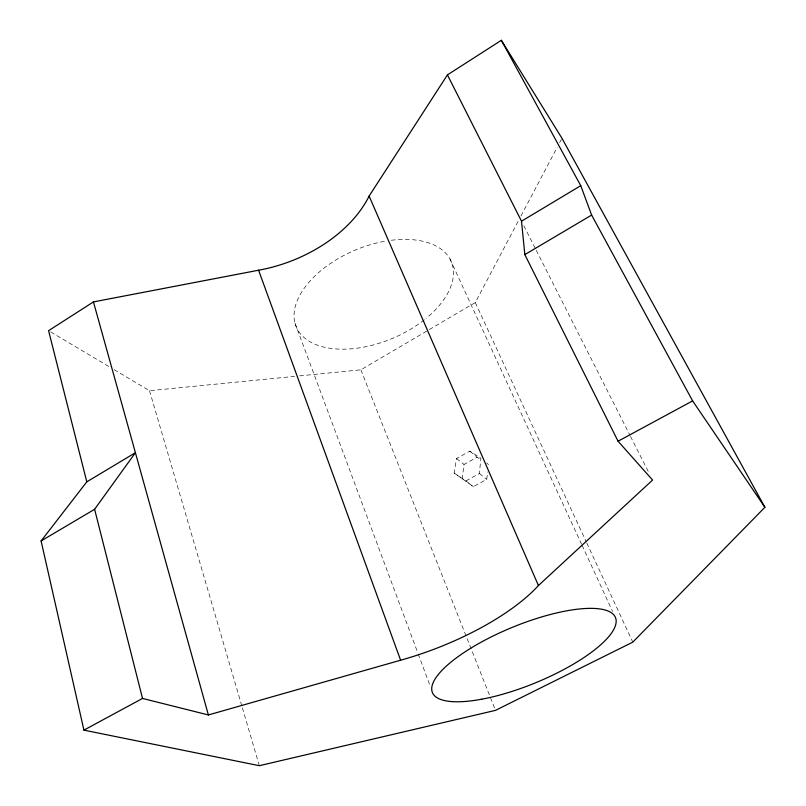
<?xml version="1.0" encoding="UTF-8"?>
<svg xmlns="http://www.w3.org/2000/svg" width="806" height="806" viewBox="0 0 806 806"><rect width="100%" height="100%" fill="white"/><g stroke="black" fill="none" stroke-linecap="round" stroke-linejoin="round"><path stroke-width="0.6" stroke-dasharray="4.03 3.02" d="M454.11 473.011L465.959 480.91L479.399 473.515L480.86 458.211L469.777 451.138L456.488 458.523L454.11 473.011L473.434 486.623L486.733 479.338L487.65 471.943M462.13 479.107L464.024 464.458L477.162 457.183L481.303 459.863M299.59 375.878L360.866 369.823L475.268 302.572L518.611 220.411M520.958 215.968L557.268 147.135M559.616 142.692L561.369 139.367M114.079 369.642L149.513 390.719L294.583 376.372M50.728 331.961L109.787 367.083M465.959 480.91L473.434 486.623M456.488 458.523L464.024 464.458M479.399 473.515L486.733 479.338M469.777 451.138L477.162 457.183M486.633 462.966L488.557 464.548M523.789 225.68L535.698 249.205M536.272 250.334L629.889 435.22M630.453 436.338L649.183 473.313M475.268 302.572L586.264 541.864M586.798 543.002L632.781 642.14M449.98 259.008L581.519 544.151M582.053 545.289L612.57 611.442M360.866 369.823L494.552 708.031M294.925 322.964L417.78 652.83M418.223 654.009L430.061 685.815M149.513 390.719L242.032 706.62M242.384 707.829L259.33 765.7M391.273 240.269A84.096 47.917 -22.8 0 1 451.038 261.104A84.096 47.917 -22.8 0 1 426.233 318.249M424.349 319.77A84.096 47.917 -22.8 0 1 296.789 328.092A84.096 47.917 -22.8 0 1 386.477 240.964"/><path stroke-width="1.21" d="M86.806 481.837L48.582 330.682L93.446 301.907L258.585 270.222A120.477 80.066 -20.1 0 0 369.118 196.08L447.431 74.887L501.352 40.3L561.953 138.259L764.904 507.296L632.781 642.14L495.478 710.368L259.33 765.7L83.925 730.135L41.096 540.957L86.806 481.837L135.408 452.7L94.614 509.281L41.096 540.957M83.925 730.135L142.531 698.439L208.381 714.962L400.612 660.215A146.098 53.377 -21.1 0 0 538.428 585.539L652.588 480.044L618.061 441.225L524.827 254.615L521.512 221.197L447.431 74.887M521.512 221.197L580.753 185.682L501.352 40.3M524.827 254.615L591.624 215.071L580.753 185.682M618.061 441.225L692.626 400.894L764.904 507.296M591.624 215.071L692.626 400.894M369.118 196.08L538.428 585.539M258.585 270.222L400.612 660.215M93.446 301.907L208.381 714.962M94.614 509.281L142.531 698.439M481.756 699.205A98.937 30.064 -22.3 0 0 616.056 619.703A98.937 30.064 -22.3 0 0 473.978 646.281A98.937 30.064 -22.3 0 0 481.756 699.205"/></g></svg>
